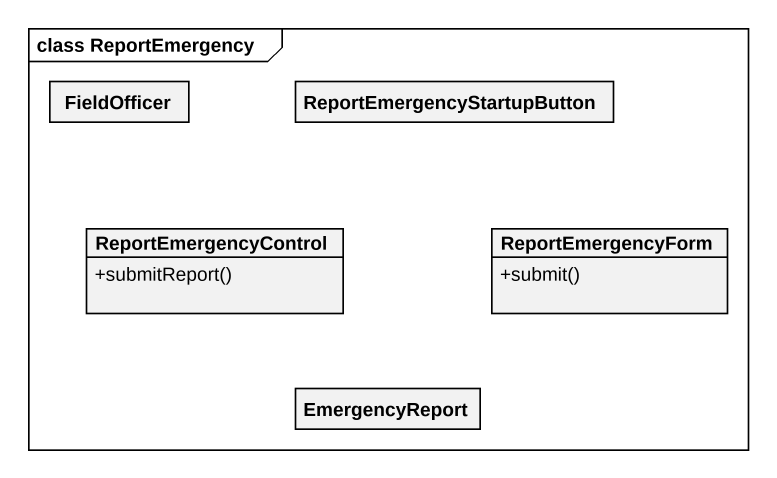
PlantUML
@startuml
mainframe class ReportEmergency
hide circle
hide empty members
skinparam classAttributeIconSize 0
class FieldOfficer
class ReportEmergencyStartupButton
class ReportEmergencyControl {
  +submitReport()
}
class ReportEmergencyForm {
  +submit()
}
class EmergencyReport
@enduml
